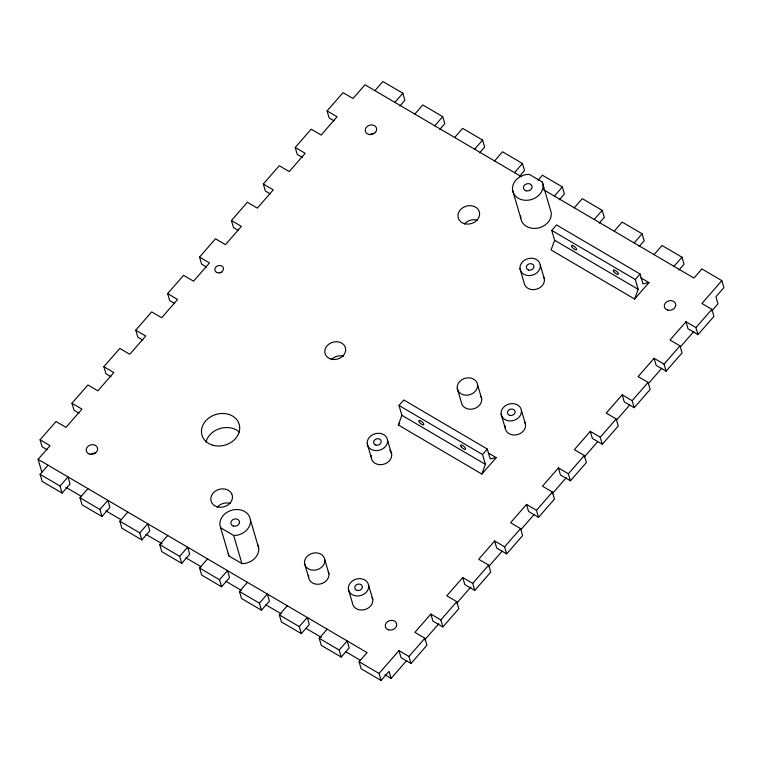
<?xml version="1.0" encoding="UTF-8"?>
<svg xmlns="http://www.w3.org/2000/svg" width="762" height="762" viewBox="0 0 762 762"><rect width="100%" height="100%" fill="white"/><g stroke="black" fill="none" stroke-linecap="round" stroke-linejoin="round"><path stroke-width="1.14" d="M496.214 457.629L481.86 474.069L398.326 424.996L401.869 415.29L398.993 405.451L403.784 399.974L487.318 449.056L490.195 458.895L496.214 457.629L488.423 453.057M648.957 282.597L642.947 283.855L640.07 274.015L556.527 224.942L551.745 230.419L554.622 240.259L551.069 249.955L634.613 299.037L648.957 282.597L640.813 277.806M481.86 474.069L485.413 464.372L482.537 454.533L398.993 405.451M634.613 299.037L638.165 289.341L635.289 279.502L551.745 230.419M47.13 449.732L42.148 446.808L40.091 439.779L56.036 421.51L65.999 427.368L81.944 409.099L71.98 403.241L87.925 384.972L97.888 390.82L113.833 372.551L103.87 366.693L119.815 348.425L129.778 354.282L145.723 336.013L135.76 330.156L151.705 311.887L161.668 317.744L177.613 299.476L167.65 293.618L183.594 275.339L193.558 281.197L209.502 262.928L199.539 257.07L215.484 238.801L225.447 244.659L241.392 226.39L231.429 220.532L247.374 202.263L257.337 208.121L273.282 189.843L263.319 183.994L279.263 165.716L289.227 171.574L305.171 153.305L295.208 147.447L311.153 129.178L321.116 135.036L337.061 116.767L327.098 110.909L343.043 92.64L353.006 98.489L364.969 84.792L521.475 176.736M41.891 472.316L38.1 459.343L50.054 445.637L40.091 439.779M62.093 493.071L60.036 486.042L68.009 476.907L70.066 483.937L62.093 493.071L42.148 481.365L40.1 474.335L48.073 465.201M374.933 90.649L382.905 81.515L402.841 93.221L404.898 100.251L399.831 106.07M394.868 102.356L402.841 93.221M101.965 516.503L99.908 509.473L107.88 500.339L109.938 507.368L101.965 516.503L82.029 504.787L79.972 497.757L87.944 488.623M414.814 114.071L422.786 104.937L442.722 116.653L444.779 123.682L439.703 129.492M434.75 125.787L442.722 116.653M141.837 539.925L139.779 532.895L147.752 523.761L149.809 530.79L141.837 539.925L121.901 528.218L119.844 521.189L127.816 512.054M454.685 137.503L462.658 128.368L482.594 140.075L484.651 147.104L479.574 152.924M474.621 149.209L482.594 140.075M181.718 563.356L179.661 556.327L187.633 547.192L189.69 554.222L181.718 563.356L161.773 551.64L159.725 544.611L167.697 535.476M494.557 160.925L502.529 151.79L522.465 163.506L524.523 170.536L519.455 176.346M514.493 172.641L522.465 163.506M221.59 586.778L219.532 579.749L227.505 570.614L229.562 577.644L221.59 586.778L201.654 575.072L199.596 568.042L207.569 558.908M538.058 180.203L542.411 175.222L562.346 186.928L564.404 193.958L559.327 199.777M554.374 196.072L562.346 186.928M261.461 610.21L259.404 603.18L267.376 594.046L269.434 601.075L261.461 610.21L241.525 598.494L239.468 591.464L247.44 582.33M574.31 207.778L582.282 198.644L602.218 210.36L604.276 217.389L599.199 223.199M398.326 424.996L399.688 423.424M594.246 219.494L602.218 210.36M301.342 633.632L299.285 626.602L307.257 617.468L309.315 624.497L301.342 633.632L281.397 621.925L279.349 614.896L287.322 605.761M614.182 231.21L622.154 222.075L642.099 233.782L644.147 240.811L639.08 246.631M634.127 242.926L642.099 233.782M341.214 657.063L339.157 650.034L347.129 640.899L349.187 647.929L341.214 657.063L321.278 645.347L319.221 638.318L327.193 629.183M654.063 254.632L662.035 245.497L681.971 257.213L684.028 264.243L678.952 270.053M482.537 454.533L487.318 449.056M635.289 279.502L640.07 274.015M673.999 266.348L681.971 257.213M406.756 660.463L391.116 678.38L389.058 671.351L381.086 680.485L361.15 668.779L359.093 661.749L367.065 652.615L38.1 459.343M381.086 680.485L379.038 673.456L398.964 650.624L408.937 656.482L410.985 663.512L426.93 645.233L424.882 638.204L414.909 632.355L430.854 614.077L440.827 619.935L442.874 626.964L458.819 608.695L456.771 601.666L446.799 595.808L462.744 577.539L472.716 583.397L474.764 590.426L490.709 572.157L488.661 565.128L478.688 559.27L494.633 541.001L504.606 546.849L506.654 553.879L522.599 535.61L520.551 528.58L510.578 522.722L526.523 504.454L536.486 510.311L538.543 517.341L554.488 499.072L552.431 492.042L542.468 486.185L558.413 467.916L568.376 473.774L570.433 480.803L586.378 462.524L584.321 455.505L574.357 449.647L590.302 431.368L600.266 437.226L602.323 444.256L618.268 425.987L616.21 418.957L606.247 413.099L622.192 394.83L632.155 400.688L634.213 407.718L650.157 389.449L648.1 382.419L638.137 376.561L654.082 358.292L664.045 364.15L666.102 371.18L682.047 352.901L679.99 345.872L670.027 340.023L685.971 321.745L695.935 327.603L697.992 334.632L713.937 316.363L711.879 309.334L701.916 303.476L721.843 280.635L701.907 268.929L693.934 278.063L543.411 189.624M408.937 656.482L424.882 638.204M440.827 619.935L456.771 601.666M472.716 583.397L488.661 565.128M504.606 546.849L520.551 528.58M536.486 510.311L552.431 492.042M568.376 473.774L584.321 455.505M600.266 437.226L616.21 418.957M632.155 400.688L648.1 382.419M664.045 364.15L679.99 345.872M695.935 327.603L711.879 309.334M424.739 639.851L438.817 623.726M456.8 603.113L470.878 586.988M488.861 566.376L502.158 551.145M520.922 529.638L534.219 514.407M552.202 493.795L566.28 477.669M584.264 457.057L597.56 441.827M616.325 420.319L629.622 405.089M648.386 383.581L661.683 368.351M680.447 346.843L693.744 331.613M711.727 311.001L717.985 303.828L715.928 296.799L723.9 287.665L721.843 280.635M220.723 527.876L233.705 535.496L236.887 535.267A15.516 12.783 -16.3 0 0 250.412 519.77A15.516 12.783 -16.3 0 0 233.496 509.826A15.516 12.783 -16.3 0 0 219.97 525.332L228.943 555.984L241.925 563.613L245.107 563.385A15.516 12.783 -16.3 0 0 257.68 544.687M512.55 190.062A15.516 12.783 -16.3 0 0 529.466 200.006A15.516 12.783 -16.3 0 0 543.001 184.499L542.239 181.956L529.257 174.336L526.085 174.565A15.516 12.783 -16.3 0 0 512.55 190.062L520.77 218.18M554.622 240.259L638.165 289.341M334.137 120.863L329.146 117.939L327.098 110.909M697.992 334.632L688.029 328.774L685.971 321.745M302.247 157.41L297.256 154.476L295.208 147.447M666.102 371.18L656.139 365.322L654.082 358.292M270.358 193.948L265.367 191.014L263.319 183.994M634.213 407.718L624.249 401.86L622.192 394.83M238.468 230.486L233.486 227.562L231.429 220.532M602.323 444.256L592.36 438.398L590.302 431.368M206.578 267.033L201.597 264.1L199.539 257.07M570.433 480.803L560.47 474.945L558.413 467.916M401.869 415.29L485.413 464.372M174.689 303.571L169.707 300.647L167.65 293.618M538.543 517.341L528.58 511.483L526.523 504.454M142.799 340.109L137.817 337.185L135.76 330.156M506.654 553.879L496.691 548.03L494.633 541.001M110.909 376.657L105.928 373.723L103.87 366.693M474.764 590.426L464.801 584.568L462.744 577.539M79.019 413.195L74.038 410.27L71.98 403.241M442.874 626.964L432.911 621.106L430.854 614.077M410.985 663.512L401.022 657.654L398.964 650.624M65.818 487.261L81.21 496.31M105.832 510.778L121.225 519.817M145.856 534.286L162.277 543.935M185.88 557.803L201.273 566.842M225.895 581.32L241.297 590.359M265.919 604.828L281.311 613.877M305.943 628.345L321.335 637.384M345.967 651.853L360.331 660.292M384.962 674.761L391.116 678.38M40.1 474.335L60.036 486.042M79.972 497.757L99.908 509.473M119.844 521.189L139.779 532.895M159.725 544.611L179.661 556.327M199.596 568.042L219.532 579.749M239.468 591.464L259.404 603.18M279.349 614.896L299.285 626.602M319.221 638.318L339.157 650.034M359.093 661.749L379.038 673.456M228.19 553.45L228.943 555.984M542.239 181.956L551.221 212.617A15.516 12.783 -16.3 0 1 536.353 228.314A15.516 12.783 -16.3 0 1 520.713 215.922M540.296 265.071A10.344 8.525 -16.3 0 1 526.047 275.196A10.344 8.525 -16.3 0 1 524.094 260.509A10.344 8.525 -16.3 0 1 540.296 265.071L544.401 279.13M519.998 268.776L524.104 282.835A10.344 8.525 -16.3 0 0 536.696 289.15A10.344 8.525 -16.3 0 0 543.763 276.997M521.418 410.413A10.344 8.525 -16.3 0 1 507.178 420.538A10.344 8.525 -16.3 0 1 505.216 405.851A10.344 8.525 -16.3 0 1 521.418 410.413L525.532 424.472M501.12 414.128L505.235 428.187M477.555 384.648A10.344 8.525 -16.3 0 1 463.315 394.773A10.344 8.525 -16.3 0 1 461.353 380.086A10.344 8.525 -16.3 0 1 477.555 384.648L481.67 398.707M457.257 388.353L461.372 402.412A10.344 8.525 -16.3 0 0 473.964 408.727A10.344 8.525 -16.3 0 0 481.032 396.573M387.544 440.103A10.344 8.525 -16.3 0 1 373.294 450.228A10.344 8.525 -16.3 0 1 371.342 435.54A10.344 8.525 -16.3 0 1 387.544 440.103L391.649 454.162M367.246 443.817L371.351 457.867M368.675 585.454A10.344 8.525 -16.3 0 1 354.425 595.579A10.344 8.525 -16.3 0 1 352.473 580.892A10.344 8.525 -16.3 0 1 368.675 585.454L372.78 599.504M348.377 589.159L352.482 603.218A10.344 8.525 -16.3 0 0 365.074 609.524A10.344 8.525 -16.3 0 0 372.142 597.379M324.812 559.679A10.344 8.525 -16.3 0 1 310.563 569.805A10.344 8.525 -16.3 0 1 308.61 555.117A10.344 8.525 -16.3 0 1 324.812 559.679L328.917 573.738M304.514 563.394L308.62 577.444M250.412 519.77L258.632 547.878M233.705 535.496L241.925 563.613M331.765 359.235A10.601 8.734 -16.3 0 1 343.538 356.197M524.894 422.339A10.344 8.525 -16.3 0 1 516.512 434.807A10.344 8.525 -16.3 0 1 505.292 425.929M389.725 450.171A10.344 8.525 -16.3 0 1 383.953 464.182A10.344 8.525 -16.3 0 1 371.408 455.609M328.279 571.605A10.344 8.525 -16.3 0 1 319.897 584.073A10.344 8.525 -16.3 0 1 308.677 575.186M219.627 272.901A4.401 3.619 -16.3 0 1 221.866 272.491M464.41 223.952A10.992 9.058 -16.3 0 1 477.231 220.142M217.265 507.149A10.992 9.058 -16.3 0 1 230.095 503.339M90.983 454.333A5.82 4.791 -16.3 0 1 95.25 453.057M370.018 134.588A5.82 4.791 -16.3 0 1 374.285 133.321M205.997 441.989A19.393 15.983 -16.3 0 1 220.113 428.482A19.393 15.983 -16.3 0 1 239.344 432.073M231.734 493.833L230.372 491.861A10.992 9.058 -16.3 0 0 212.112 494.519A10.992 9.058 -16.3 0 0 220.942 507.282A10.992 9.058 -16.3 0 0 231.734 493.833M331.032 359.093A10.601 8.734 -16.3 0 0 345.634 348.71A10.601 8.734 -16.3 0 0 329.032 344.033A10.601 8.734 -16.3 0 0 331.032 359.093M461.191 446.789A3.229 1.124 41.1 0 0 465.506 449.332A3.229 1.124 41.1 0 0 462.572 445.427A3.229 1.124 41.1 0 0 461.191 446.789M419.414 422.253A3.229 1.124 41.1 0 0 423.739 424.786A3.229 1.124 41.1 0 0 420.805 420.891A3.229 1.124 41.1 0 0 419.414 422.253M613.934 271.758A3.229 1.124 41.1 0 0 618.258 274.301A3.229 1.124 41.1 0 0 615.325 270.396A3.229 1.124 41.1 0 0 613.934 271.758M572.167 247.221A3.229 1.124 41.1 0 0 576.482 249.755A3.229 1.124 41.1 0 0 573.557 245.85A3.229 1.124 41.1 0 0 572.167 247.221M526.037 190.795A4.401 3.619 -16.3 0 0 532.086 186.49A4.401 3.619 -16.3 0 0 525.199 184.556A4.401 3.619 -16.3 0 0 526.037 190.795M233.448 526.066A4.401 3.619 -16.3 0 0 239.506 521.76A4.401 3.619 -16.3 0 0 232.62 519.827A4.401 3.619 -16.3 0 0 233.448 526.066M217.418 272.663A4.401 3.619 -16.3 0 0 223.466 268.367A4.401 3.619 -16.3 0 0 216.579 266.424A4.401 3.619 -16.3 0 0 217.418 272.663M464.42 223.666A10.992 9.058 -16.3 0 0 479.555 212.903A10.992 9.058 -16.3 0 0 462.344 208.055A10.992 9.058 -16.3 0 0 464.42 223.666M388.677 629.86A5.82 4.791 -16.3 0 0 396.697 624.164A5.82 4.791 -16.3 0 0 387.582 621.592A5.82 4.791 -16.3 0 0 388.677 629.86M667.712 310.124A5.82 4.791 -16.3 0 0 675.723 304.429A5.82 4.791 -16.3 0 0 666.617 301.857A5.82 4.791 -16.3 0 0 667.712 310.124M356.987 590.407A3.877 3.2 -16.3 0 0 362.331 586.607A3.877 3.2 -16.3 0 0 356.254 584.902A3.877 3.2 -16.3 0 0 356.987 590.407M375.857 445.056A3.877 3.2 -16.3 0 0 381.2 441.265A3.877 3.2 -16.3 0 0 375.123 439.55A3.877 3.2 -16.3 0 0 375.857 445.056M509.74 415.376A3.877 3.2 -16.3 0 0 515.074 411.575A3.877 3.2 -16.3 0 0 509.006 409.861A3.877 3.2 -16.3 0 0 509.74 415.376M528.609 270.024A3.877 3.2 -16.3 0 0 533.952 266.233A3.877 3.2 -16.3 0 0 527.876 264.519A3.877 3.2 -16.3 0 0 528.609 270.024M89.621 454.162A5.82 4.791 -16.3 0 0 97.631 448.456A5.82 4.791 -16.3 0 0 88.516 445.894A5.82 4.791 -16.3 0 0 89.621 454.162M368.656 134.417A5.82 4.791 -16.3 0 0 376.666 128.721A5.82 4.791 -16.3 0 0 367.551 126.159A5.82 4.791 -16.3 0 0 368.656 134.417M212.903 445.246A19.393 15.983 -16.3 0 0 239.611 426.263A19.393 15.983 -16.3 0 0 209.236 417.709A19.393 15.983 -16.3 0 0 212.903 445.246"/></g></svg>
